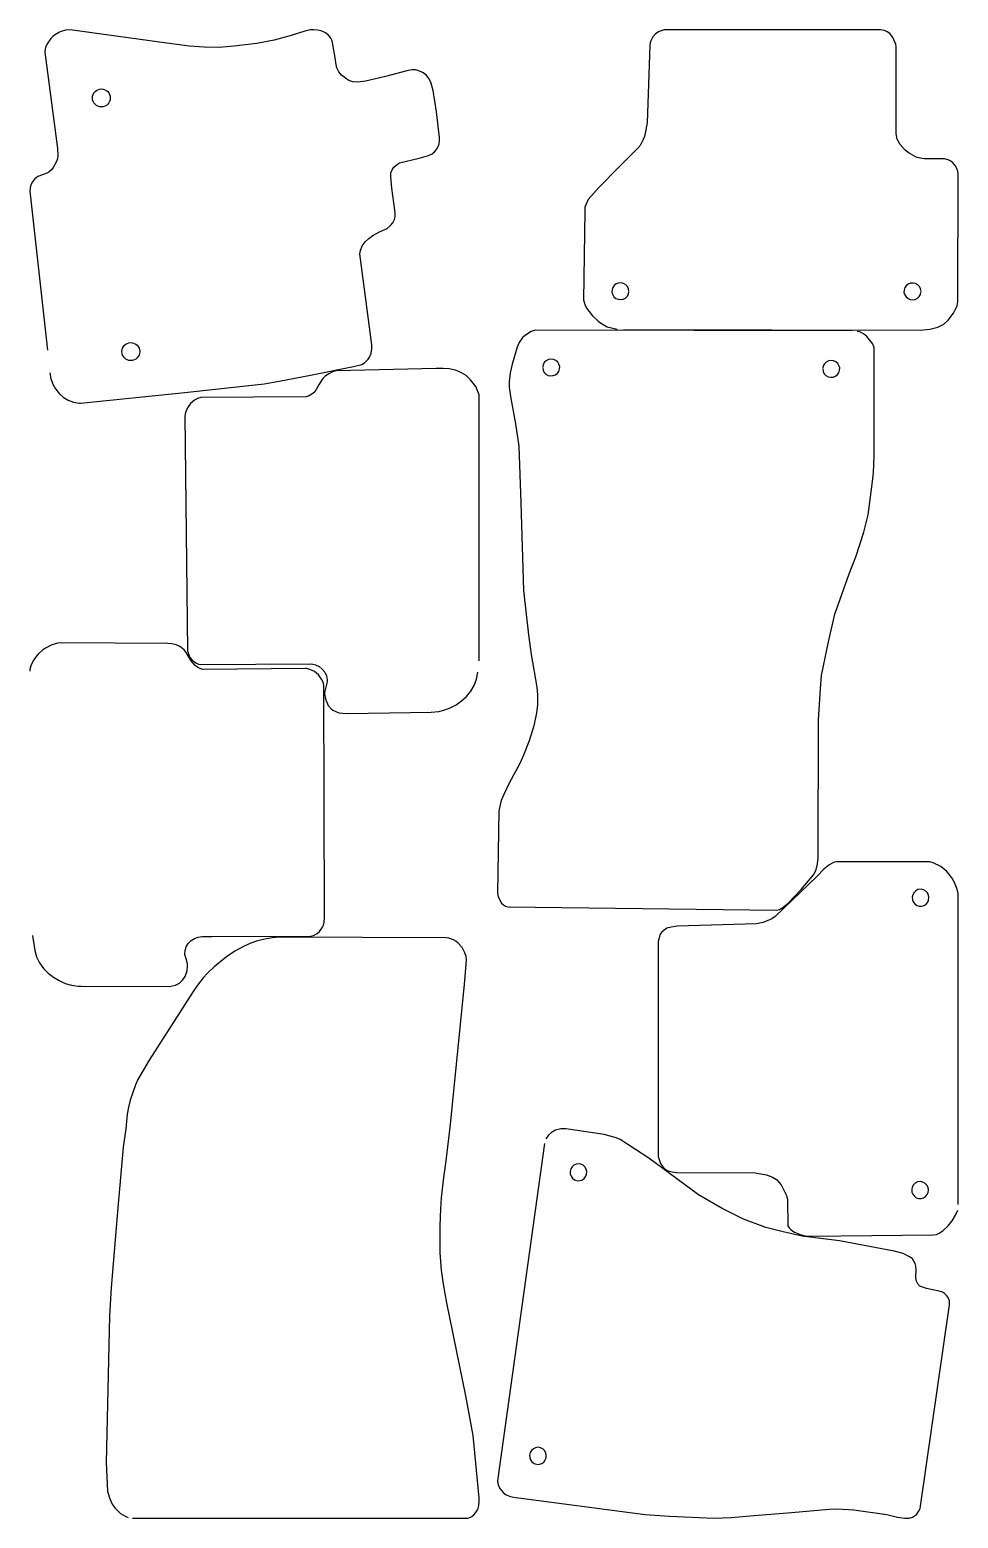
# Model space of a CAD drawing. Header units: metres. Extents: x 1896 to 3142, y 1 to 1999.
import ezdxf

# ---------------------------------------------------------------- set-up
doc = ezdxf.new("R2010")
doc.units = ezdxf.units.M

msp = doc.modelspace()

# ---------------------------------------------------------------- linework, layer by layer
for points in [[(1922.9, 1538.3), (1924.1, 1530.8), (1926.6, 1523.5), (1930.3, 1516.8), (1935.1, 1510.9), (1940.8, 1505.8), (1947.4, 1501.9), (1954.5, 1499.1), (1962, 1497.8), (1963.9, 1497.8), (2104, 1512.1), (2210.5, 1523.8), (2230.5, 1527.1), (2272.6, 1535.3), (2330.5, 1547), (2341.3, 1549.8), (2345.1, 1552.1), (2349.9, 1556.9), (2351.8, 1559.7), (2354, 1564.9), (2355.1, 1570.6), (2355, 1576.3), (2338.7, 1698.1), (2339.5, 1702.9), (2342, 1708.9), (2345.9, 1714.2), (2350.8, 1718.9), (2356.3, 1723), (2365.2, 1727.7), (2375.7, 1732.3), (2380.2, 1736.1), (2383.2, 1739.9), (2385.2, 1744.3), (2386.1, 1748.3), (2386.3, 1752.4), (2386, 1756.7), (2381.7, 1786.4), (2380.3, 1801.5), (2380.5, 1807.1), (2382.2, 1811), (2384.6, 1814.6), (2389.3, 1818.8), (2392.1, 1820.3), (2418.3, 1826.8), (2431.1, 1830.1), (2435.8, 1832.4), (2439.1, 1835.1), (2441.8, 1838.3), (2443.9, 1842.1), (2445.2, 1846.1), (2445.8, 1850.3), (2445.6, 1854.5), (2441.8, 1889), (2437.2, 1917.6), (2434.3, 1928.6), (2431.5, 1933.8), (2427.7, 1938.3), (2422.9, 1941.8), (2418.1, 1944), (2413.6, 1945.1), (2408.9, 1945.2), (2401.8, 1943.9), (2373.3, 1936.3), (2346.6, 1930), (2335.5, 1928.7), (2329.6, 1929.3), (2323.9, 1931.1), (2321.3, 1932.5), (2314.3, 1937.9), (2310.7, 1942.6), (2308.1, 1948), (2306.6, 1954.7), (2306.3, 1958.6), (2302.2, 1981.8), (2301.5, 1984.1), (2299.7, 1987.8), (2296.7, 1991.7), (2292.9, 1994.8), (2286.9, 1997.6), (2282.1, 1998.6), (2277.1, 1999), (2272.2, 1998.7), (2264.9, 1997.1), (2246.7, 1991.2), (2223.7, 1985.2), (2200.4, 1980.7), (2169.6, 1977.1), (2159.8, 1975.9), (2149.9, 1975.3), (2130, 1975.6), (2110.3, 1977.2), (2079.9, 1981.1), (1953.2, 1998.6), (1949.8, 1999), (1943.6, 1998.3), (1938.1, 1996.7), (1935.5, 1995.6), (1930.5, 1992.8), (1927.1, 1990.2), (1924, 1987.2), (1919, 1980.3), (1916.7, 1975.3), (1916, 1970.1), (1916.1, 1968.8), (1933, 1839.6), (1933.3, 1830.2), (1932.8, 1825.6), (1931.4, 1821.1), (1927.3, 1813.9), (1925, 1811.2), (1921.5, 1808), (1918, 1806.2), (1906.8, 1802.2), (1902.2, 1798.4), (1899.4, 1794.9), (1897.4, 1790.9), (1896.3, 1786.7), (1895.8, 1782.2), (1919.4, 1568.8)], [(2693.1, 1596.5), (3091, 1595.8), (3103.7, 1597.3), (3114.5, 1599.8), (3122.5, 1603.7), (3128.5, 1609.2), (3135.5, 1618.4), (3138.5, 1623.9), (3140.5, 1628.6), (3141.6, 1633.8), (3142, 1805), (3141.3, 1809.3), (3140.2, 1812.6), (3137.8, 1816.8), (3134.7, 1820.4), (3131.9, 1822.8), (3128.6, 1824.4), (3123.7, 1825.7), (3096.2, 1825.8), (3088.7, 1826.9), (3085.6, 1827.9), (3076.3, 1833.2), (3070.6, 1837.4), (3063.9, 1844.8), (3060.2, 1852.2), (3058.8, 1859.2), (3058.9, 1976.3), (3058.1, 1979.6), (3053.7, 1989.5), (3050.1, 1994), (3046.7, 1996.4), (3043.1, 1997.8), (3037.7, 1999), (2747.1, 1999), (2740.8, 1996.9), (2735.5, 1993.4), (2731.9, 1989.5), (2729.3, 1984.2), (2728.5, 1981.8), (2728.1, 1978.1), (2724.6, 1874.3), (2721.1, 1855.8), (2719.3, 1851.7), (2714.9, 1843.7), (2711.5, 1839.5), (2687.2, 1815.6), (2659.5, 1787.2), (2645.3, 1771.1), (2642.2, 1764.1), (2641, 1760.9), (2640.8, 1755.9), (2639.2, 1636.1), (2639.8, 1633.3), (2641.2, 1628.8), (2643.6, 1624.8), (2651.1, 1615.2), (2658.5, 1607.9), (2663, 1604.6), (2670.7, 1600.4), (2684.1, 1597.1)], [(2700.1, 1648), (2699.5, 1651.4), (2697.9, 1654.6), (2695.7, 1656.8), (2692.6, 1658.5), (2689.5, 1659.2), (2686, 1658.9), (2683, 1657.8), (2680.2, 1655.6), (2678.4, 1653.1), (2677.3, 1649.8), (2677.2, 1646.7), (2678.2, 1643.3), (2679.9, 1640.7), (2682.6, 1638.4), (2685.5, 1637.2), (2689, 1636.8), (2692.1, 1637.3), (2695.3, 1638.9), (2697.6, 1641), (2699.4, 1644.1), (2700, 1647.1)], [(3092.1, 1647.7), (3091.5, 1651.2), (3089.9, 1654.3), (3087.7, 1656.5), (3084.6, 1658.3), (3081.5, 1658.9), (3078, 1658.7), (3075, 1657.5), (3072.2, 1655.4), (3070.4, 1652.9), (3069.3, 1649.5), (3069.2, 1646.4), (3070.2, 1643), (3071.9, 1640.5), (3074.6, 1638.2), (3077.5, 1636.9), (3081, 1636.5), (3084.1, 1637), (3087.3, 1638.6), (3089.6, 1640.8), (3091.4, 1643.8), (3092, 1646.8)], [(2999.8, 1595), (2574.2, 1595.6), (2569, 1594), (2564, 1590.9), (2557.7, 1586.2), (2555.3, 1583.4), (2552.7, 1579), (2550, 1572.9), (2543.4, 1550.1), (2540.8, 1538.3), (2539.4, 1526.6), (2539.4, 1519.2), (2541.1, 1506.7), (2547.8, 1470), (2552.3, 1440.2), (2555, 1364), (2558.5, 1246.5), (2565.3, 1186.8), (2569, 1160.4), (2576.2, 1116.7), (2577.2, 1106.8), (2577.2, 1092.6), (2576.1, 1082.3), (2572.5, 1064.7), (2566.1, 1044.4), (2558.7, 1025.5), (2553.9, 1015.1), (2538.8, 986.9), (2532.1, 972.7), (2528.7, 964.6), (2527.1, 958.8), (2525.4, 950.3), (2523.5, 840), (2524.4, 835.2), (2529.1, 826.8), (2531.6, 824.5), (2534.4, 822.7), (2537.9, 821.5), (2898.6, 817.3), (2902.2, 818.3), (2906.7, 820.8), (2913.6, 826.6), (2931.4, 844.9), (2948, 865.2), (2951.2, 871.7), (2953.3, 879.6), (2953.9, 887.2), (2954.5, 1072.7), (2957.1, 1114.2), (2958.7, 1132.4), (2967.9, 1177.6), (2976.2, 1214.5), (2995.8, 1268.7), (3004.7, 1291.4), (3015.5, 1324.5), (3021.1, 1348), (3026.7, 1388.9), (3028.3, 1404.1), (3029.1, 1427.7), (3029, 1572.4), (3027.1, 1578), (3019.5, 1587.1), (3015, 1590.9), (3009.8, 1593.4), (3006.5, 1594.2)], [(2499, 1151.8), (2499, 1509), (2496.5, 1515.9), (2494.3, 1520.2), (2487.5, 1529.3), (2481.4, 1534.7), (2475.3, 1538.6), (2467.2, 1542), (2458.7, 1544), (2450.5, 1544.4), (2441.2, 1544.3), (2307.7, 1541.3), (2302.2, 1539.8), (2297.1, 1537.3), (2292.5, 1533.9), (2289.3, 1530.7), (2284.1, 1523.1), (2278.5, 1513.2), (2275.6, 1510.6), (2270.6, 1507.7), (2267, 1506.4), (2125.3, 1505.5), (2120.9, 1504), (2116.8, 1501.8), (2111.5, 1497.3), (2107.4, 1491.7), (2104.9, 1485.2), (2104.1, 1480.7), (2107.3, 1165.4), (2109.7, 1158.7), (2111.3, 1156.1), (2113.9, 1152.9), (2118.7, 1149.2), (2122.4, 1147.4), (2124.4, 1146.8), (2274.1, 1147.8), (2279.5, 1146.5), (2284.2, 1144.1), (2288.4, 1140.8), (2291.7, 1136.6), (2294, 1131.8), (2295, 1126.6), (2295, 1123.9), (2291.8, 1111.4), (2291.6, 1107.9), (2292.1, 1102.7), (2293, 1099.4), (2296.4, 1092.1), (2300.3, 1087.6), (2302.7, 1085.8), (2306.6, 1083.7), (2310.8, 1082.3), (2316.2, 1081.5), (2322, 1081.2), (2434.6, 1082.8), (2444.8, 1083.9), (2451.6, 1085.6), (2460, 1088.8), (2468, 1092.9), (2475.3, 1098.1), (2482, 1104.1), (2487.7, 1111), (2492.2, 1118.8), (2495.4, 1127.1), (2497.3, 1136.6)], [(2584.3, 1545.7), (2584.8, 1542.2), (2586.4, 1539), (2588.6, 1536.8), (2591.7, 1535.1), (2594.8, 1534.4), (2598.4, 1534.7), (2601.3, 1535.8), (2604.1, 1538), (2605.9, 1540.5), (2607, 1543.8), (2607.1, 1546.9), (2606.1, 1550.3), (2604.5, 1552.9), (2601.7, 1555.2), (2598.9, 1556.4), (2595.3, 1556.9), (2592.2, 1556.3), (2589, 1554.7), (2586.7, 1552.6), (2585, 1549.5), (2584.3, 1546.5)], [(2960.1, 1543.8), (2960.6, 1540.4), (2962.2, 1537.2), (2964.4, 1535), (2967.5, 1533.3), (2970.6, 1532.6), (2974.2, 1532.9), (2977.1, 1534), (2979.9, 1536.2), (2981.7, 1538.7), (2982.8, 1542), (2982.9, 1545.1), (2981.9, 1548.5), (2980.3, 1551.1), (2977.5, 1553.4), (2974.7, 1554.6), (2971.1, 1555), (2968, 1554.5), (2964.8, 1552.9), (2962.5, 1550.8), (2960.8, 1547.7), (2960.1, 1544.7)], [(1899.6, 783.4), (1902.4, 763), (1904.9, 754.4), (1908.9, 746.4), (1914.2, 739.1), (1920.4, 732.7), (1927.5, 727.2), (1935.2, 722.6), (1943.4, 719), (1952, 716.5), (1960.9, 715.3), (1964.8, 715), (2083.2, 714.9), (2091.4, 716.7), (2096.6, 719.4), (2101, 723.4), (2104.3, 728.2), (2106.2, 733.1), (2107, 736.4), (2107.5, 741.6), (2107.3, 745.1), (2105.7, 751.8), (2105.1, 753.4), (2103.9, 757.6), (2104.2, 762.9), (2105.8, 768), (2108.6, 772.6), (2112.3, 776.3), (2116.7, 779.2), (2121.8, 781.2), (2127.4, 782), (2140.1, 781.9), (2272.8, 782.3), (2276.5, 783.1), (2281.6, 785.9), (2284.7, 788.6), (2288.9, 794.4), (2290.1, 797.2), (2291.1, 801.2), (2291.4, 807.3), (2290.6, 1118.9), (2289.4, 1123.2), (2287.5, 1127.4), (2283.4, 1133), (2278.1, 1137.4), (2271.8, 1140.4), (2267.2, 1141.4), (2265.8, 1141.4), (2127.8, 1140.4), (2122.4, 1142.5), (2117.6, 1145.7), (2115, 1148.6), (2112.5, 1152.1), (2105.6, 1163.3), (2102.9, 1166.6), (2097.4, 1171), (2092.2, 1173.4), (2086.7, 1174.9), (2081, 1175.3), (1938.6, 1176.2), (1932.9, 1175.4), (1924.5, 1172.8), (1917.1, 1169.1), (1913.1, 1166.4), (1907.1, 1160.9), (1904.4, 1157.8), (1900.4, 1151.7), (1897.3, 1145.1), (1895.9, 1140.4), (1895.8, 1138.2)], [(3142, 422.3), (3142, 839.7), (3140.6, 845.5), (3138, 852.2), (3134.6, 859), (3130.9, 864.3), (3126.7, 869), (3118.6, 875.8), (3108.3, 880.6), (3103.7, 882.2), (2978, 882), (2974.5, 881), (2968.5, 877.8), (2961.5, 872.1), (2952.7, 862.9), (2896.3, 808.5), (2891.6, 805.6), (2880, 800.5), (2871.4, 799), (2764.9, 795.6), (2756.9, 794.5), (2750.9, 793), (2747.2, 790.4), (2743.7, 787.2), (2741.7, 784.2), (2740.4, 780.3), (2739.2, 775.2), (2739.2, 486.5), (2742.4, 477.1), (2745.4, 472.9), (2749.2, 469.2), (2752.7, 467.2), (2758, 465.8), (2764.4, 464.9), (2869.6, 464.7), (2884.5, 461.8), (2892.9, 458.8), (2898, 455.6), (2904.3, 448.7), (2911.5, 434), (2912.7, 428.3), (2913.5, 393.7), (2914.9, 390.8), (2917.9, 388), (2921.5, 385.4), (2930, 381.7), (2937.2, 380.2), (2943.2, 379.7), (3109, 381.4), (3112.8, 381.9), (3116.3, 383.5), (3121.8, 387.1), (3128.4, 393.5), (3133.8, 400), (3138.4, 407.7), (3141.4, 414.7)], [(3091.5, 845.4), (3088, 844.8), (3084.9, 843.2), (3082.7, 841), (3080.9, 837.9), (3080.3, 834.8), (3080.6, 831.3), (3081.7, 828.3), (3083.9, 825.5), (3086.4, 823.7), (3089.7, 822.6), (3092.8, 822.5), (3096.2, 823.5), (3098.8, 825.2), (3101.1, 827.9), (3102.3, 830.8), (3102.7, 834.4), (3102.2, 837.5), (3100.6, 840.7), (3098.4, 842.9), (3095.4, 844.7), (3092.4, 845.4)], [(2033.8, 1), (2483.9, 1), (2486.6, 2), (2489.1, 3.4), (2491.9, 5.7), (2494.2, 8.4), (2496.1, 11.4), (2497.6, 14.7), (2498.5, 18.2), (2499, 24), (2498.8, 28.2), (2490.9, 112.2), (2481, 165.3), (2455.6, 290.1), (2451.1, 315.2), (2448.5, 334.1), (2446.6, 357.4), (2446.7, 393), (2447.4, 416.9), (2448.5, 431.2), (2451.1, 455), (2454.6, 480.6), (2460.5, 529.6), (2479.3, 717.7), (2482.1, 749.8), (2481.4, 755.1), (2479.9, 760.1), (2476.1, 767.1), (2470.9, 773), (2467.8, 775.5), (2464.4, 777.5), (2458.1, 779.8), (2455.3, 780.1), (2230.1, 781.2), (2221.8, 780.3), (2213.6, 778.9), (2201.5, 775.9), (2192.4, 772.8), (2183.4, 769), (2171, 762.3), (2160, 754.8), (2143.3, 741.1), (2134.3, 732.5), (2128.7, 726.4), (2120.9, 716.7), (2114.9, 708.2), (2056, 615.7), (2040.7, 589.7), (2037.6, 582.7), (2030.5, 562.1), (2028.3, 552.7), (2026.7, 543.2), (2024.9, 523.8), (2021.3, 498.9), (2014.2, 417.8), (2005, 310.9), (2002.9, 272.5), (1998.4, 75.3), (2000.3, 37.4), (2002.3, 29.5), (2003.5, 26.2), (2006.6, 20), (2010.4, 14.5), (2017.8, 7.5), (2023.9, 3.8), (2027.8, 2.1)], [(2586.9, 504.2), (2523.5, 51), (2524.6, 45.3), (2527.1, 40.3), (2531.3, 35.4), (2535.4, 32.6), (2539.8, 30.7), (2545.2, 29.2), (2721.6, 6.2), (2754.5, 3.9), (2814.1, 1), (2837.2, 2), (2868, 4.6), (2918.2, 8.7), (2968.6, 13.2), (2978.8, 13.7), (2994.6, 12.9), (3001.8, 12.2), (3046.1, 5.8), (3060.4, 2.5), (3070.2, 1), (3076.2, 1), (3080.8, 2.4), (3085.9, 6), (3089.7, 11.4), (3090.7, 13.9), (3130.4, 287.4), (3130.1, 292.8), (3128.4, 297.1), (3126.3, 300), (3123.5, 302.7), (3120.8, 304.5), (3116.5, 306), (3099.2, 309.4), (3090.4, 312.7), (3088.4, 314.7), (3086.1, 319), (3085.3, 323.5), (3085.4, 335.1), (3085.2, 339.4), (3084.2, 342.9), (3080.4, 349.2), (3076.6, 352), (3068, 356.2), (3056, 359.3), (2982.5, 373.4), (2932.7, 379.7), (2907, 385.4), (2883.6, 391.4), (2853.9, 402.4), (2825, 416.7), (2793.3, 435.2), (2726.8, 484.4), (2688.4, 509.3), (2682.9, 511.7), (2666.6, 516), (2615.2, 523.6), (2608.8, 523.7), (2601.6, 521.7), (2595.9, 518.8), (2592.1, 515.2), (2588.6, 510.1)], [(2630.6, 454.1), (2634.2, 454.2), (2637.5, 455.3), (2640, 457.2), (2642.1, 460.1), (2643.2, 463), (2643.4, 466.6), (2642.7, 469.6), (2641, 472.7), (2638.7, 474.9), (2635.5, 476.4), (2632.5, 476.9), (2629, 476.4), (2626.2, 475.1), (2623.6, 472.7), (2622, 470), (2621.1, 466.6), (2621.2, 463.4), (2622.3, 460), (2624.1, 457.5), (2626.9, 455.3), (2629.8, 454.3)], [(3090.9, 453), (3087.4, 452.5), (3084.3, 450.8), (3082, 448.6), (3080.3, 445.5), (3079.7, 442.5), (3079.9, 438.9), (3081.1, 436), (3083.2, 433.1), (3085.7, 431.3), (3089.1, 430.2), (3092.2, 430.2), (3095.6, 431.1), (3098.1, 432.8), (3100.4, 435.6), (3101.7, 438.4), (3102.1, 442), (3101.5, 445.1), (3099.9, 448.3), (3097.8, 450.5), (3094.7, 452.3), (3091.7, 453)], [(2576.3, 73.3), (2579.8, 73.4), (2583.2, 74.6), (2585.7, 76.4), (2587.8, 79.3), (2588.9, 82.2), (2589.1, 85.8), (2588.4, 88.9), (2586.6, 92), (2584.4, 94.1), (2581.2, 95.7), (2578.2, 96.2), (2574.7, 95.7), (2571.9, 94.3), (2569.3, 92), (2567.6, 89.3), (2566.7, 85.8), (2566.8, 82.7), (2568, 79.3), (2569.8, 76.7), (2572.6, 74.6), (2575.5, 73.5)]]:
    msp.add_lwpolyline(points)
for centre in [(1991.9, 1907.5), (2031.4, 1567)]:
    msp.add_circle(centre, 12)

doc.saveas('drawing.dxf')
